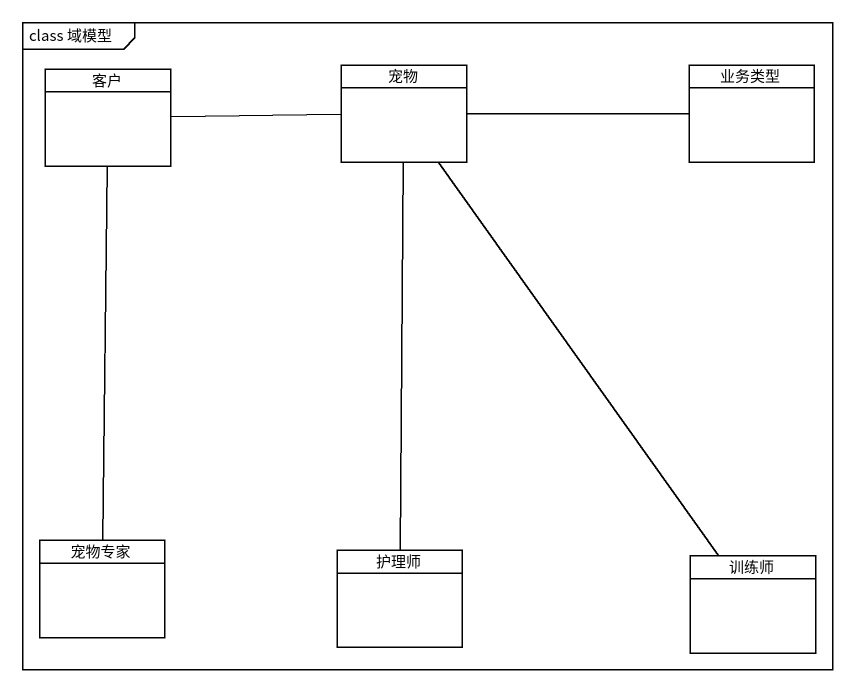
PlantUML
@startuml
mainframe class 域模型
hide circle
hide empty members
class 客户
class 宠物
class 业务类型
class 宠物专家
class 护理师
class 训练师
客户 -right- 宠物
客户 -- 宠物专家
宠物 -- 护理师
宠物 -- 训练师
业务类型 -left- 宠物
@enduml
